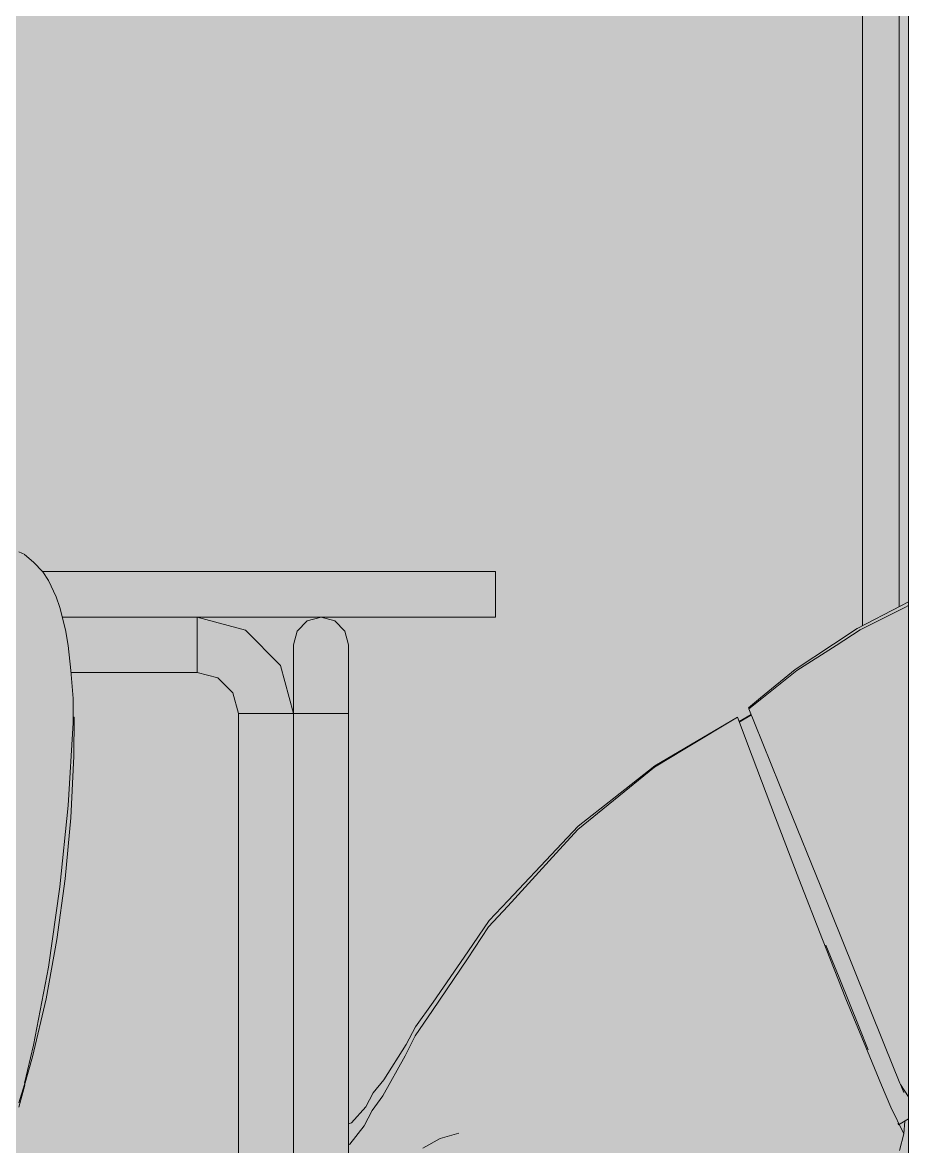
# Model space of a CAD drawing. Header units: centimetres. Extents: x -4381 to 5639, y -3920 to 4826.
# Drawn here: x 74.659 to 75.142, y 11.034 to 11.647 of the extents above; entities that cross this region are included whole.
import ezdxf
from ezdxf.xclip import XClip

# ---------------------------------------------------------------- set-up
doc = ezdxf.new("R2010")
doc.units = ezdxf.units.CM
doc.header["$MEASUREMENT"] = 0
doc.header["$XCLIPFRAME"] = 0
doc.set_wipeout_variables(frame=1)
doc.linetypes.add('Wipeout_Contour', pattern=[100, 0, -100])
for name, color, linetype, lineweight in [('01- MOBILIER_Pen_No__7', 7, 'Continuous', 5), ('Elevator_Pen_No__7', 7, 'Continuous', 5), ('Structural - Bearing_Pen_No__1', 7, 'Continuous', 5)]:
    doc.layers.add(name, color=color, linetype=linetype, lineweight=lineweight)
doc.layers.add('Drawing & Figure', color=7, linetype='Continuous')
doc.layers.add('Structural - Bearing', color=7, linetype='Continuous')
doc.layers.add('Structural - Bearing_Pen_No__102', color=7, linetype='Continuous', lineweight=5, true_color=0xcccccc)

# ---------------------------------------------------------------- blocks, each defined once
blk = doc.blocks.new('Drawing_10_10', base_point=(-363.09186, 10.61787))
at = {"color": 254, "linetype": 'Wipeout_Contour', "lineweight": 0, "ltscale": 3097.621566}
blk.add_wipeout([(74.26688, 13.51787), (74.26688, 11.36787), (74.30563, 11.36787), (74.31679, 11.37007), (74.32631, 11.37308), (74.35045, 11.37723), (74.36166, 11.37963), (74.37621, 11.38127), (74.39527, 11.3842), (74.40068, 11.38446), (74.42369, 11.38651), (74.42663, 11.38691), (74.4451, 11.38723), (74.45513, 11.38787), (74.46492, 11.38723), (74.48066, 11.38691), (74.48304, 11.38651), (74.49928, 11.38446), (74.50257, 11.3842), (74.51357, 11.38127), (74.52073, 11.37963), (74.52591, 11.37723), (74.53505, 11.37308), (74.54293, 11.36923), (74.54624, 11.36648), (74.54793, 11.36315), (74.48631, 11.04115), (74.48282, 11.03519), (74.47864, 11.03342), (74.47044, 11.03024), (74.46738, 11.02689), (74.46132, 11.01928), (74.46697, 11.01721), (74.46925, 11.01596), (74.47591, 11.01052), (74.48181, 11.00254), (74.4866, 10.99249), (74.48992, 10.98124), (74.53381, 10.78025), (75.14188, 10.78025), (75.14188, 13.51787)], dxfattribs=at).dxf.layer = 'Structural - Bearing'
at = {"layer": 'Structural - Bearing_Pen_No__102', "linetype": 'Continuous', "ltscale": 10}
blk.add_hatch(color=256, dxfattribs=at).paths.add_polyline_path([(74.26688, 13.51787), (74.26688, 11.36787), (74.30563, 11.36787), (74.31679, 11.37007), (74.32631, 11.37308), (74.35045, 11.37723), (74.36166, 11.37963), (74.37621, 11.38127), (74.39527, 11.3842), (74.40068, 11.38446), (74.42369, 11.38651), (74.42663, 11.38691), (74.4451, 11.38723), (74.45513, 11.38787), (74.46492, 11.38723), (74.48066, 11.38691), (74.48304, 11.38651), (74.49928, 11.38446), (74.50257, 11.3842), (74.51357, 11.38127), (74.52073, 11.37963), (74.52591, 11.37723), (74.53505, 11.37308), (74.54293, 11.36923), (74.54624, 11.36648), (74.54793, 11.36315), (74.48631, 11.04115), (74.48282, 11.03519), (74.47864, 11.03342), (74.47044, 11.03024), (74.46738, 11.02689), (74.46132, 11.01928), (74.46697, 11.01721), (74.46925, 11.01596), (74.47591, 11.01052), (74.48181, 11.00254), (74.4866, 10.99249), (74.48992, 10.98124), (74.53381, 10.78025), (75.14188, 10.78025), (75.14188, 13.51787)])
at = {"color": 254, "linetype": 'Wipeout_Contour', "lineweight": 0, "ltscale": 761.862619}
blk.add_wipeout([(73.17688, 14.11787), (73.17688, 11.36787), (74.16688, 11.36787), (74.16688, 13.61787), (76.16688, 13.61787), (76.16688, 10.78025), (76.59685, 10.78025), (76.6044, 10.7788), (76.60688, 10.7772), (76.60688, 14.11787)], dxfattribs=at).dxf.layer = 'Structural - Bearing'
at = {"layer": '01- MOBILIER_Pen_No__7', "linetype": 'Continuous', "ltscale": 10}
for p, q in [((74.65721, 11.3585), (74.66043, 11.35712)), ((74.66041, 11.35712), (74.66529, 11.35285)), ((74.66529, 11.35285), (74.67035, 11.3477)), ((74.91688, 11.34787), (74.67018, 11.34787)), ((74.67035, 11.3477), (74.67332, 11.34285)), ((74.91688, 11.32287), (74.91688, 11.34787)), ((74.67332, 11.34285), (74.67765, 11.33403)), ((74.67765, 11.33403), (74.6796, 11.32825)), ((74.6796, 11.32825), (74.68258, 11.31609)), ((75.13779, 11.32918), (75.11386, 11.31681)), ((75.13992, 11.32825), (75.11551, 11.31609)), ((75.14188, 11.33135), (75.13779, 11.32918)), ((75.14188, 11.32925), (75.13992, 11.32825)), ((74.91688, 11.32287), (74.68092, 11.32287)), ((74.78063, 11.31584), (74.75438, 11.32287)), ((74.75438, 11.32287), (74.75438, 11.32086)), ((74.75438, 11.32086), (74.75438, 11.31537)), ((74.81438, 11.32086), (74.80889, 11.31537)), ((74.82188, 11.32287), (74.81438, 11.32086)), ((74.82938, 11.32086), (74.82188, 11.32287)), ((74.83487, 11.31537), (74.82938, 11.32086)), ((74.68258, 11.31609), (74.68409, 11.30758)), ((74.75438, 11.31537), (74.75438, 11.30787)), ((74.79985, 11.29662), (74.78063, 11.31584)), ((74.80889, 11.31537), (74.80688, 11.30787)), ((74.83688, 11.30787), (74.83487, 11.31537)), ((75.11386, 11.31681), (75.10098, 11.3082)), ((75.11551, 11.31609), (75.1024, 11.30758)), ((74.68409, 11.30758), (74.68554, 11.29394)), ((74.75438, 11.30787), (74.75438, 11.30037)), ((74.80688, 11.30285), (74.80688, 11.30787)), ((74.80688, 11.28912), (74.80688, 11.30285)), ((74.83688, 11.30285), (74.83688, 11.30787)), ((74.83688, 11.28912), (74.83688, 11.30285)), ((75.10098, 11.3082), (75.08005, 11.29439)), ((75.1024, 11.30758), (75.08107, 11.29394)), ((74.75438, 11.30037), (74.75438, 11.29488)), ((74.80688, 11.27037), (74.79985, 11.29662)), ((74.68554, 11.29394), (74.68675, 11.27861)), ((74.75438, 11.29287), (74.68562, 11.29287)), ((74.75438, 11.29488), (74.75438, 11.29287)), ((74.76563, 11.28986), (74.75438, 11.29287)), ((75.08005, 11.29439), (75.0613, 11.27891)), ((75.08107, 11.29394), (75.06199, 11.27861)), ((74.77387, 11.28162), (74.76563, 11.28986)), ((74.80688, 11.27037), (74.80688, 11.28912)), ((74.83688, 11.27037), (74.83688, 11.28912)), ((74.68675, 11.27861), (74.68689, 11.27298)), ((74.77688, 11.27037), (74.77387, 11.28162)), ((75.0613, 11.27891), (75.05472, 11.27352)), ((75.06199, 11.27861), (75.05494, 11.27298)), ((74.68675, 11.26537), (74.68689, 11.27298)), ((75.05494, 11.27298), (75.05482, 11.27327)), ((75.05482, 11.27327), (75.05494, 11.27298)), ((75.05494, 11.27298), (75.05801, 11.26537)), ((74.68681, 11.26843), (74.68737, 11.26843)), ((74.68737, 11.26843), (74.68725, 11.24722)), ((74.77889, 11.27037), (74.77688, 11.27037)), ((74.77688, 10.78025), (74.77688, 11.27037)), ((74.78438, 11.27037), (74.77889, 11.27037)), ((74.79188, 11.27037), (74.78438, 11.27037)), ((74.79938, 11.27037), (74.79188, 11.27037)), ((74.80487, 11.27037), (74.79938, 11.27037)), ((74.80688, 11.27037), (74.80487, 11.27037)), ((74.80889, 11.27037), (74.80688, 11.27037)), ((74.80688, 10.78025), (74.80688, 11.27037)), ((74.81438, 11.27037), (74.80889, 11.27037)), ((74.82188, 11.27037), (74.81438, 11.27037)), ((74.82938, 11.27037), (74.82188, 11.27037)), ((74.83487, 11.27037), (74.82938, 11.27037)), ((74.83688, 11.27037), (74.83487, 11.27037)), ((74.83688, 10.78025), (74.83688, 11.27037)), ((75.02002, 11.2511), (75.04864, 11.26843)), ((75.02006, 11.25162), (75.04864, 11.26843)), ((75.04864, 11.26843), (75.04958, 11.266)), ((75.04864, 11.26843), (75.05666, 11.24722)), ((75.05618, 11.2699), (75.04956, 11.26599)), ((75.05627, 11.26968), (75.04964, 11.26577)), ((74.68409, 11.22035), (74.68675, 11.26537)), ((75.05801, 11.26537), (75.07616, 11.22035)), ((75.00357, 11.24117), (75.02002, 11.2511)), ((75.00363, 11.24199), (75.02006, 11.25162)), ((74.68725, 11.24722), (74.68561, 11.21362)), ((74.98122, 11.22296), (75.00357, 11.24117)), ((74.98131, 11.2243), (75.00363, 11.24199)), ((75.05666, 11.24722), (75.06941, 11.21362)), ((74.96183, 11.20729), (74.98122, 11.22296)), ((74.96196, 11.20909), (74.98131, 11.2243)), ((74.6796, 11.17588), (74.68409, 11.22035)), ((75.07616, 11.22035), (75.09408, 11.17588)), ((74.68561, 11.21362), (74.68251, 11.18027)), ((75.06941, 11.21362), (75.08219, 11.18027)), ((74.95003, 11.19426), (74.96183, 11.20729)), ((74.95018, 11.19643), (74.96196, 11.20909)), ((74.92361, 11.16547), (74.95003, 11.19426)), ((74.92383, 11.16845), (74.95018, 11.19643)), ((74.68251, 11.18027), (74.67799, 11.14733)), ((75.08219, 11.18027), (75.09499, 11.14733)), ((74.67332, 11.13222), (74.6796, 11.17588)), ((75.09408, 11.17588), (75.11168, 11.13222)), ((74.91337, 11.15756), (74.92383, 11.16845)), ((74.91314, 11.15426), (74.92361, 11.16547)), ((74.90188, 11.14056), (74.91337, 11.15756)), ((74.90161, 11.13678), (74.91314, 11.15426)), ((74.67799, 11.14733), (74.67206, 11.11496)), ((75.09499, 11.14733), (75.10783, 11.11496)), ((75.10405, 11.1265), (75.09692, 11.14418)), ((74.88288, 11.11305), (74.90188, 11.14056)), ((74.66529, 11.08965), (74.67332, 11.13222)), ((74.88255, 11.1085), (74.90161, 11.13678)), ((75.11168, 11.13222), (75.12884, 11.08965)), ((75.11496, 11.09943), (75.10405, 11.1265)), ((74.67206, 11.11496), (74.66474, 11.08329)), ((74.87341, 11.09972), (74.88288, 11.11305)), ((75.10783, 11.11496), (75.12073, 11.08329)), ((74.87305, 11.09479), (74.88255, 11.1085)), ((74.8677, 11.08383), (74.87305, 11.09478)), ((74.86815, 11.08998), (74.8734, 11.09971)), ((75.1199, 11.08716), (75.11496, 11.09943)), ((74.66041, 11.06903), (74.66529, 11.08965)), ((74.85609, 11.07071), (74.86815, 11.08998)), ((75.12884, 11.08965), (75.13715, 11.06903)), ((74.66474, 11.08329), (74.66041, 11.06789)), ((74.85547, 11.06211), (74.8677, 11.08383)), ((75.12073, 11.08329), (75.1272, 11.06789)), ((74.85035, 11.06366), (74.85609, 11.07071)), ((74.66025, 11.06825), (74.65721, 11.05827)), ((74.66043, 11.06788), (74.65721, 11.05583)), ((74.66025, 11.06825), (74.66043, 11.06903)), ((74.84619, 11.05612), (74.85035, 11.06366)), ((75.1272, 11.06788), (75.13219, 11.05583)), ((75.13716, 11.06903), (75.13747, 11.06825)), ((75.13747, 11.06825), (75.14188, 11.06152)), ((75.13747, 11.06825), (75.13926, 11.0638)), ((74.84967, 11.05415), (74.85547, 11.06211)), ((74.83846, 11.0473), (74.84619, 11.05612)), ((74.84543, 11.04566), (74.84967, 11.05415)), ((75.13219, 11.05583), (75.13933, 11.04135)), ((74.83688, 11.04681), (74.83846, 11.0473)), ((74.83762, 11.03568), (74.84543, 11.04566)), ((75.13639, 11.04628), (75.13608, 11.04704)), ((75.14188, 11.04952), (75.13639, 11.04627)), ((75.13983, 11.04831), (75.13933, 11.04135)), ((74.88673, 11.03886), (74.89689, 11.04178)), ((75.13933, 11.04135), (75.13705, 11.0323)), ((74.83688, 11.03542), (74.83762, 11.03568)), ((74.8774, 11.03347), (74.88673, 11.03886))]:
    blk.add_line(p, q, dxfattribs=at)
at = {"layer": 'Elevator_Pen_No__7', "linetype": 'Continuous', "ltscale": 10}
blk.add_line((75.13688, 12.71787), (75.13688, 11.32871), dxfattribs=at)
at = {"layer": 'Structural - Bearing_Pen_No__1', "linetype": 'Continuous', "ltscale": 10}
for p, q in [((75.14188, 10.78025), (75.14188, 13.51787)), ((75.11688, 12.71787), (75.11688, 11.31838))]:
    blk.add_line(p, q, dxfattribs=at)

msp = doc.modelspace()

# ---------------------------------------------------------------- block references
at = {"layer": 'Drawing & Figure', "color": 151, "linetype": 'Continuous', "lineweight": 5, "ltscale": 10, "true_color": 0x80c2ff}
ref = msp.add_blockref('Drawing_10_10', (-363.09186, 10.61787), dxfattribs=at)
XClip(ref).set_block_clipping_path([(51.7463984619, 0.9963282177), (100.4426918859, 21.3288080632)])

doc.saveas('drawing.dxf')
